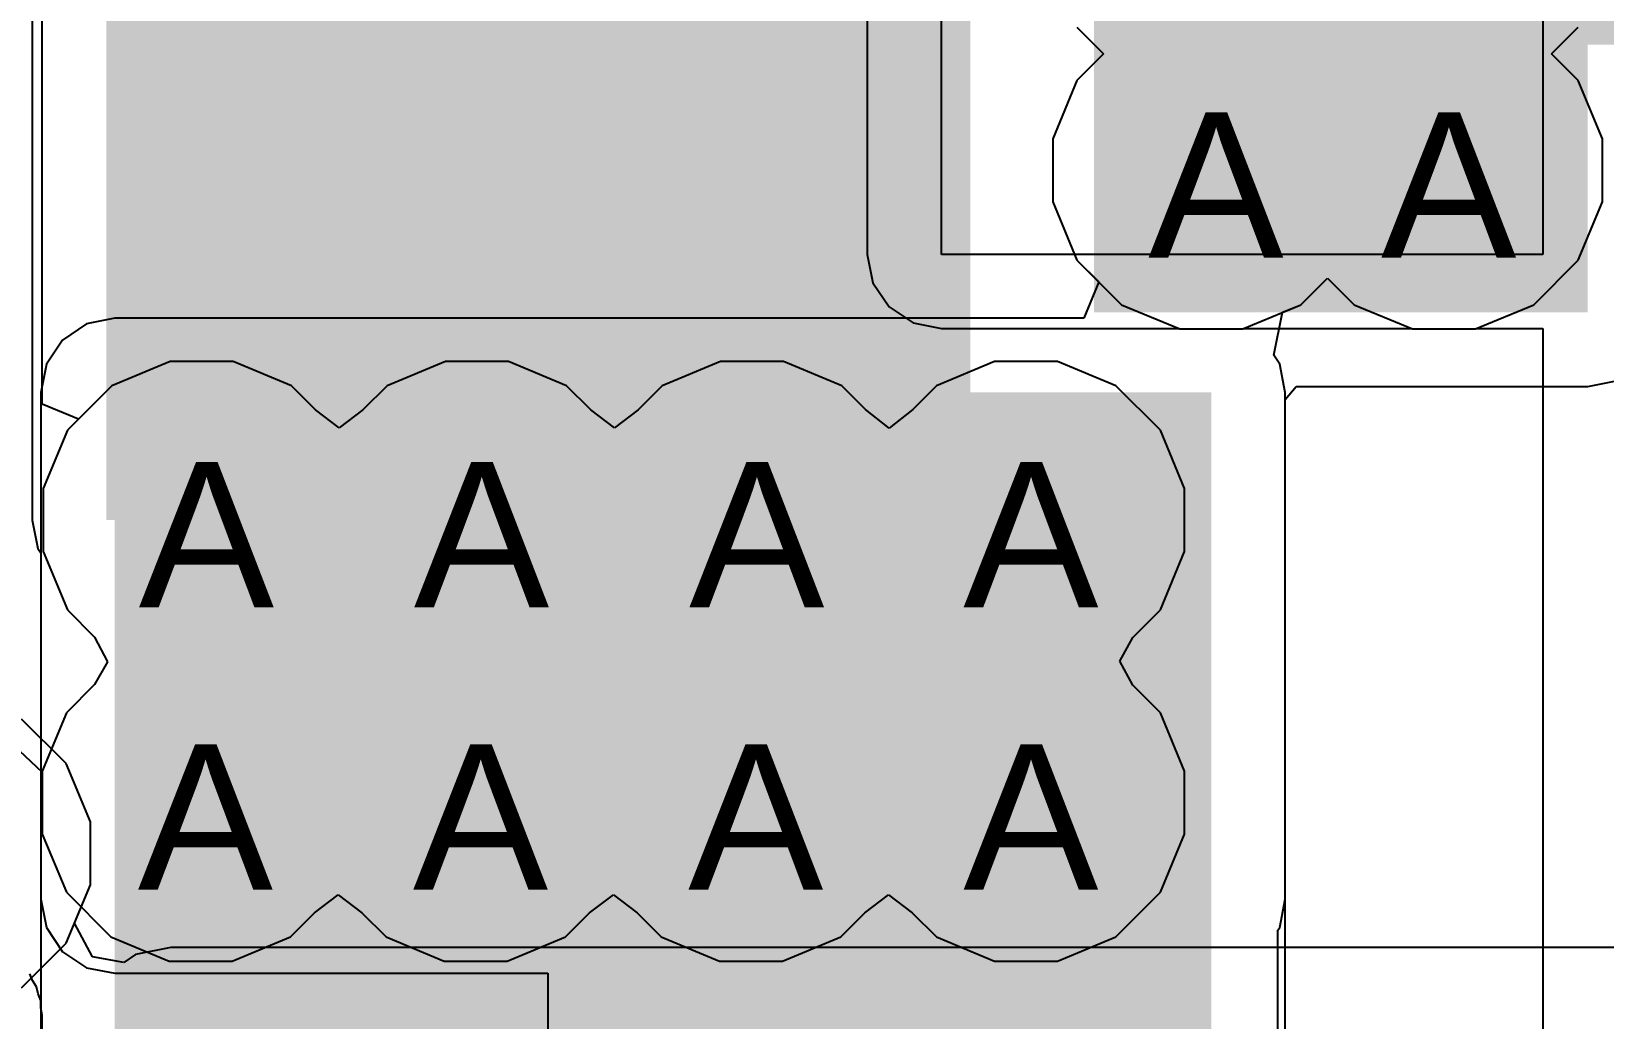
# Model space of a CAD drawing. Header units: inches. Extents: x 0 to 208, y 0 to 213.
# Drawn here: x 0.3627 to 0.5792, y 2.0638 to 2.1997 of the extents above; entities that cross this region are included whole.
import ezdxf

# ---------------------------------------------------------------- set-up
doc = ezdxf.new("R2010")
doc.units = ezdxf.units.IN
doc.header["$MEASUREMENT"] = 0
for name, color, linetype in [('Bottom Layer', 5, 'Continuous'), ('Bottom Overlay', 54, 'Continuous'), ('Bottom Paste', 16, 'Continuous'), ('Bottom Solder', 6, 'Continuous'), ('Drill Drawing', 1, 'Continuous'), ('L2_GND1', 16, 'Continuous'), ('L3_SIG1', 76, 'Continuous'), ('L4_PWR', 90, 'Continuous'), ('L5_GND2', 156, 'Continuous'), ('L6_SIG2', 130, 'Continuous'), ('L7_GND3', 216, 'Continuous'), ('Top Layer', 1, 'Continuous'), ('Via Holes', 16, 'Continuous')]:
    doc.layers.add(name, color=color, linetype=linetype)
doc.styles.add('Arial', font='', dxfattribs={"height": 0.2})
doc.styles.get('Arial').set_extended_font_data('Arial')

# ---------------------------------------------------------------- blocks, each defined once
blk = doc.blocks.new('C___0402_B_137')
at = {"layer": 'Bottom Layer'}
for points in [[(-0.0095, 0.0125), (-0.0095, -0.0125), (-0.0275, -0.0125), (-0.0275, 0.0125)], [(0.0275, 0.0125), (0.0275, -0.0125), (0.0095, -0.0125), (0.0095, 0.0125)]]:
    blk.add_hatch(color=5, dxfattribs=at).paths.add_polyline_path(points)
at = {"layer": 'Bottom Paste'}
for points in [[(-0.0095, 0.0125), (-0.0095, -0.0125), (-0.0275, -0.0125), (-0.0275, 0.0125)], [(0.0275, 0.0125), (0.0275, -0.0125), (0.0095, -0.0125), (0.0095, 0.0125)]]:
    blk.add_hatch(color=16, dxfattribs=at).paths.add_polyline_path(points)
at = {"layer": 'Bottom Solder'}
for points in [[(-0.00714, 0.01486), (-0.00714, -0.01486), (-0.02986, -0.01486), (-0.02986, 0.01486)], [(0.02986, 0.01486), (0.02986, -0.01486), (0.00714, -0.01486), (0.00714, 0.01486)]]:
    blk.add_hatch(color=6, dxfattribs=at).paths.add_polyline_path(points)
at = {"layer": 'Bottom Overlay'}
for points in [[(-0.031, 0.016, 0.005, 0.005, 0), (-0.011, 0.016, 0.005, 0.005, 0)], [(-0.031, -0.016, 0.005, 0.005, 0), (-0.031, 0.016, 0.005, 0.005, 0)], [(0.011, 0.016, 0.005, 0.005, 0), (0.031, 0.016, 0.005, 0.005, 0)], [(0.031, -0.016, 0.005, 0.005, 0), (0.031, 0.016, 0.005, 0.005, 0)], [(-0.031, -0.016, 0.005, 0.005, 0), (-0.011, -0.016, 0.005, 0.005, 0)], [(0.011, -0.016, 0.005, 0.005, 0), (0.031, -0.016, 0.005, 0.005, 0)]]:
    blk.add_lwpolyline(points, format="xyseb", dxfattribs=at)
for points in [[(-0.03225, 0.016, 0.0025, 0.0025, 1), (-0.02975, 0.016, 0.0025, 0.0025, 1)], [(-0.03225, 0.016, 0.0025, 0.0025, 1), (-0.02975, 0.016, 0.0025, 0.0025, 1)], [(-0.01225, 0.016, 0.0025, 0.0025, 1), (-0.00975, 0.016, 0.0025, 0.0025, 1)], [(0.00975, 0.016, 0.0025, 0.0025, 1), (0.01225, 0.016, 0.0025, 0.0025, 1)], [(0.02975, 0.016, 0.0025, 0.0025, 1), (0.03225, 0.016, 0.0025, 0.0025, 1)], [(0.02975, 0.016, 0.0025, 0.0025, 1), (0.03225, 0.016, 0.0025, 0.0025, 1)], [(-0.03225, -0.016, 0.0025, 0.0025, 1), (-0.02975, -0.016, 0.0025, 0.0025, 1)], [(-0.03225, -0.016, 0.0025, 0.0025, 1), (-0.02975, -0.016, 0.0025, 0.0025, 1)], [(-0.01225, -0.016, 0.0025, 0.0025, 1), (-0.00975, -0.016, 0.0025, 0.0025, 1)], [(0.00975, -0.016, 0.0025, 0.0025, 1), (0.01225, -0.016, 0.0025, 0.0025, 1)], [(0.02975, -0.016, 0.0025, 0.0025, 1), (0.03225, -0.016, 0.0025, 0.0025, 1)], [(0.02975, -0.016, 0.0025, 0.0025, 1), (0.03225, -0.016, 0.0025, 0.0025, 1)]]:
    blk.add_lwpolyline(points, format="xyseb", close=True, dxfattribs=at)

msp = doc.modelspace()

# ---------------------------------------------------------------- hatches: boundary and pattern name
at = {"layer": 'Bottom Layer'}
for points in [[(0.45139, 2.13243), (0.492, 2.13243), (0.492, 2.288), (0.45139, 2.288)], [(0.509, 2.161), (0.577, 2.161), (0.577, 2.26), (0.509, 2.26)], [(0.373, 2.13243), (0.46193, 2.13243), (0.46193, 2.25053), (0.373, 2.25053)], [(0.37419, 2.05444), (0.52516, 2.05444), (0.52516, 2.149), (0.37419, 2.149)]]:
    msp.add_hatch(color=5, dxfattribs=at).paths.add_polyline_path(points)
h = msp.add_hatch(color=5, dxfattribs=at)
edge = h.paths.add_edge_path()
edge.add_arc((0.52516, 2.18056), 0.01181, 0, 360)
h = msp.add_hatch(color=5, dxfattribs=at)
edge = h.paths.add_edge_path()
edge.add_arc((0.55721, 2.18056), 0.01181, 0, 360)
h = msp.add_hatch(color=5, dxfattribs=at)
edge = h.paths.add_edge_path()
edge.add_arc((0.38615, 2.13243), 0.01181, 0, 360)
h = msp.add_hatch(color=5, dxfattribs=at)
edge = h.paths.add_edge_path()
edge.add_arc((0.42404, 2.13243), 0.01181, 0, 360)
h = msp.add_hatch(color=5, dxfattribs=at)
edge = h.paths.add_edge_path()
edge.add_arc((0.46193, 2.13243), 0.01181, 0, 360)
h = msp.add_hatch(color=5, dxfattribs=at)
edge = h.paths.add_edge_path()
edge.add_arc((0.49967, 2.13243), 0.01181, 0, 360)
h = msp.add_hatch(color=5, dxfattribs=at)
edge = h.paths.add_edge_path()
edge.add_arc((0.38601, 2.09355), 0.01181, 0, 360)
h = msp.add_hatch(color=5, dxfattribs=at)
edge = h.paths.add_edge_path()
edge.add_arc((0.42389, 2.09355), 0.01181, 0, 360)
h = msp.add_hatch(color=5, dxfattribs=at)
edge = h.paths.add_edge_path()
edge.add_arc((0.46178, 2.09355), 0.01181, 0, 360)
h = msp.add_hatch(color=5, dxfattribs=at)
edge = h.paths.add_edge_path()
edge.add_arc((0.49967, 2.09355), 0.01181, 0, 360)
at = {"layer": 'L2_GND1'}
h = msp.add_hatch(color=16, dxfattribs=at)
edge = h.paths.add_edge_path()
edge.add_arc((0.52516, 2.18056), 0.01181, 0, 360)
h = msp.add_hatch(color=16, dxfattribs=at)
edge = h.paths.add_edge_path()
edge.add_arc((0.55721, 2.18056), 0.01181, 0, 360)
h = msp.add_hatch(color=16, dxfattribs=at)
edge = h.paths.add_edge_path()
edge.add_arc((0.38615, 2.13243), 0.01181, 0, 360)
h = msp.add_hatch(color=16, dxfattribs=at)
edge = h.paths.add_edge_path()
edge.add_arc((0.42404, 2.13243), 0.01181, 0, 360)
h = msp.add_hatch(color=16, dxfattribs=at)
edge = h.paths.add_edge_path()
edge.add_arc((0.46193, 2.13243), 0.01181, 0, 360)
h = msp.add_hatch(color=16, dxfattribs=at)
edge = h.paths.add_edge_path()
edge.add_arc((0.49967, 2.13243), 0.01181, 0, 360)
h = msp.add_hatch(color=16, dxfattribs=at)
edge = h.paths.add_edge_path()
edge.add_arc((0.38601, 2.09355), 0.01181, 0, 360)
h = msp.add_hatch(color=16, dxfattribs=at)
edge = h.paths.add_edge_path()
edge.add_arc((0.42389, 2.09355), 0.01181, 0, 360)
h = msp.add_hatch(color=16, dxfattribs=at)
edge = h.paths.add_edge_path()
edge.add_arc((0.46178, 2.09355), 0.01181, 0, 360)
h = msp.add_hatch(color=16, dxfattribs=at)
edge = h.paths.add_edge_path()
edge.add_arc((0.49967, 2.09355), 0.01181, 0, 360)
at = {"layer": 'L3_SIG1'}
h = msp.add_hatch(color=76, dxfattribs=at)
edge = h.paths.add_edge_path()
edge.add_arc((0.52516, 2.18056), 0.01181, 0, 360)
h = msp.add_hatch(color=76, dxfattribs=at)
edge = h.paths.add_edge_path()
edge.add_arc((0.55721, 2.18056), 0.01181, 0, 360)
h = msp.add_hatch(color=76, dxfattribs=at)
edge = h.paths.add_edge_path()
edge.add_arc((0.38615, 2.13243), 0.01181, 0, 360)
h = msp.add_hatch(color=76, dxfattribs=at)
edge = h.paths.add_edge_path()
edge.add_arc((0.42404, 2.13243), 0.01181, 0, 360)
h = msp.add_hatch(color=76, dxfattribs=at)
edge = h.paths.add_edge_path()
edge.add_arc((0.46193, 2.13243), 0.01181, 0, 360)
h = msp.add_hatch(color=76, dxfattribs=at)
edge = h.paths.add_edge_path()
edge.add_arc((0.49967, 2.13243), 0.01181, 0, 360)
h = msp.add_hatch(color=76, dxfattribs=at)
edge = h.paths.add_edge_path()
edge.add_arc((0.38601, 2.09355), 0.01181, 0, 360)
h = msp.add_hatch(color=76, dxfattribs=at)
edge = h.paths.add_edge_path()
edge.add_arc((0.42389, 2.09355), 0.01181, 0, 360)
h = msp.add_hatch(color=76, dxfattribs=at)
edge = h.paths.add_edge_path()
edge.add_arc((0.46178, 2.09355), 0.01181, 0, 360)
h = msp.add_hatch(color=76, dxfattribs=at)
edge = h.paths.add_edge_path()
edge.add_arc((0.49967, 2.09355), 0.01181, 0, 360)
at = {"layer": 'L4_PWR'}
h = msp.add_hatch(color=90, dxfattribs=at)
edge = h.paths.add_edge_path()
edge.add_arc((0.52516, 2.18056), 0.01181, 0, 360)
h = msp.add_hatch(color=90, dxfattribs=at)
edge = h.paths.add_edge_path()
edge.add_arc((0.55721, 2.18056), 0.01181, 0, 360)
h = msp.add_hatch(color=90, dxfattribs=at)
edge = h.paths.add_edge_path()
edge.add_arc((0.38615, 2.13243), 0.01181, 0, 360)
h = msp.add_hatch(color=90, dxfattribs=at)
edge = h.paths.add_edge_path()
edge.add_arc((0.42404, 2.13243), 0.01181, 0, 360)
h = msp.add_hatch(color=90, dxfattribs=at)
edge = h.paths.add_edge_path()
edge.add_arc((0.46193, 2.13243), 0.01181, 0, 360)
h = msp.add_hatch(color=90, dxfattribs=at)
edge = h.paths.add_edge_path()
edge.add_arc((0.49967, 2.13243), 0.01181, 0, 360)
h = msp.add_hatch(color=90, dxfattribs=at)
edge = h.paths.add_edge_path()
edge.add_arc((0.38601, 2.09355), 0.01181, 0, 360)
h = msp.add_hatch(color=90, dxfattribs=at)
edge = h.paths.add_edge_path()
edge.add_arc((0.42389, 2.09355), 0.01181, 0, 360)
h = msp.add_hatch(color=90, dxfattribs=at)
edge = h.paths.add_edge_path()
edge.add_arc((0.46178, 2.09355), 0.01181, 0, 360)
h = msp.add_hatch(color=90, dxfattribs=at)
edge = h.paths.add_edge_path()
edge.add_arc((0.49967, 2.09355), 0.01181, 0, 360)
at = {"layer": 'L5_GND2'}
h = msp.add_hatch(color=156, dxfattribs=at)
edge = h.paths.add_edge_path()
edge.add_arc((0.52516, 2.18056), 0.01181, 0, 360)
h = msp.add_hatch(color=156, dxfattribs=at)
edge = h.paths.add_edge_path()
edge.add_arc((0.55721, 2.18056), 0.01181, 0, 360)
h = msp.add_hatch(color=156, dxfattribs=at)
edge = h.paths.add_edge_path()
edge.add_arc((0.38615, 2.13243), 0.01181, 0, 360)
h = msp.add_hatch(color=156, dxfattribs=at)
edge = h.paths.add_edge_path()
edge.add_arc((0.42404, 2.13243), 0.01181, 0, 360)
h = msp.add_hatch(color=156, dxfattribs=at)
edge = h.paths.add_edge_path()
edge.add_arc((0.46193, 2.13243), 0.01181, 0, 360)
h = msp.add_hatch(color=156, dxfattribs=at)
edge = h.paths.add_edge_path()
edge.add_arc((0.49967, 2.13243), 0.01181, 0, 360)
h = msp.add_hatch(color=156, dxfattribs=at)
edge = h.paths.add_edge_path()
edge.add_arc((0.38601, 2.09355), 0.01181, 0, 360)
h = msp.add_hatch(color=156, dxfattribs=at)
edge = h.paths.add_edge_path()
edge.add_arc((0.42389, 2.09355), 0.01181, 0, 360)
h = msp.add_hatch(color=156, dxfattribs=at)
edge = h.paths.add_edge_path()
edge.add_arc((0.46178, 2.09355), 0.01181, 0, 360)
h = msp.add_hatch(color=156, dxfattribs=at)
edge = h.paths.add_edge_path()
edge.add_arc((0.49967, 2.09355), 0.01181, 0, 360)
at = {"layer": 'L6_SIG2'}
h = msp.add_hatch(color=130, dxfattribs=at)
edge = h.paths.add_edge_path()
edge.add_arc((0.52516, 2.18056), 0.01181, 0, 360)
h = msp.add_hatch(color=130, dxfattribs=at)
edge = h.paths.add_edge_path()
edge.add_arc((0.55721, 2.18056), 0.01181, 0, 360)
h = msp.add_hatch(color=130, dxfattribs=at)
edge = h.paths.add_edge_path()
edge.add_arc((0.38615, 2.13243), 0.01181, 0, 360)
h = msp.add_hatch(color=130, dxfattribs=at)
edge = h.paths.add_edge_path()
edge.add_arc((0.42404, 2.13243), 0.01181, 0, 360)
h = msp.add_hatch(color=130, dxfattribs=at)
edge = h.paths.add_edge_path()
edge.add_arc((0.46193, 2.13243), 0.01181, 0, 360)
h = msp.add_hatch(color=130, dxfattribs=at)
edge = h.paths.add_edge_path()
edge.add_arc((0.49967, 2.13243), 0.01181, 0, 360)
h = msp.add_hatch(color=130, dxfattribs=at)
edge = h.paths.add_edge_path()
edge.add_arc((0.38601, 2.09355), 0.01181, 0, 360)
h = msp.add_hatch(color=130, dxfattribs=at)
edge = h.paths.add_edge_path()
edge.add_arc((0.42389, 2.09355), 0.01181, 0, 360)
h = msp.add_hatch(color=130, dxfattribs=at)
edge = h.paths.add_edge_path()
edge.add_arc((0.46178, 2.09355), 0.01181, 0, 360)
h = msp.add_hatch(color=130, dxfattribs=at)
edge = h.paths.add_edge_path()
edge.add_arc((0.49967, 2.09355), 0.01181, 0, 360)
at = {"layer": 'L7_GND3'}
h = msp.add_hatch(color=216, dxfattribs=at)
edge = h.paths.add_edge_path()
edge.add_arc((0.52516, 2.18056), 0.01181, 0, 360)
h = msp.add_hatch(color=216, dxfattribs=at)
edge = h.paths.add_edge_path()
edge.add_arc((0.55721, 2.18056), 0.01181, 0, 360)
h = msp.add_hatch(color=216, dxfattribs=at)
edge = h.paths.add_edge_path()
edge.add_arc((0.38615, 2.13243), 0.01181, 0, 360)
h = msp.add_hatch(color=216, dxfattribs=at)
edge = h.paths.add_edge_path()
edge.add_arc((0.42404, 2.13243), 0.01181, 0, 360)
h = msp.add_hatch(color=216, dxfattribs=at)
edge = h.paths.add_edge_path()
edge.add_arc((0.46193, 2.13243), 0.01181, 0, 360)
h = msp.add_hatch(color=216, dxfattribs=at)
edge = h.paths.add_edge_path()
edge.add_arc((0.49967, 2.13243), 0.01181, 0, 360)
h = msp.add_hatch(color=216, dxfattribs=at)
edge = h.paths.add_edge_path()
edge.add_arc((0.38601, 2.09355), 0.01181, 0, 360)
h = msp.add_hatch(color=216, dxfattribs=at)
edge = h.paths.add_edge_path()
edge.add_arc((0.42389, 2.09355), 0.01181, 0, 360)
h = msp.add_hatch(color=216, dxfattribs=at)
edge = h.paths.add_edge_path()
edge.add_arc((0.46178, 2.09355), 0.01181, 0, 360)
h = msp.add_hatch(color=216, dxfattribs=at)
edge = h.paths.add_edge_path()
edge.add_arc((0.49967, 2.09355), 0.01181, 0, 360)
at = {"layer": 'Top Layer'}
h = msp.add_hatch(color=1, dxfattribs=at)
edge = h.paths.add_edge_path()
edge.add_arc((0.52516, 2.18056), 0.01181, 0, 360)
h = msp.add_hatch(color=1, dxfattribs=at)
edge = h.paths.add_edge_path()
edge.add_arc((0.55721, 2.18056), 0.01181, 0, 360)
for points in [[(0.37419, 2.08024), (0.52516, 2.08024), (0.52516, 2.15), (0.37419, 2.15)], [(0.444, 1.83788), (0.52416, 1.83788), (0.52416, 2.15), (0.444, 2.15)]]:
    msp.add_hatch(color=1, dxfattribs=at).paths.add_polyline_path(points)
h = msp.add_hatch(color=1, dxfattribs=at)
edge = h.paths.add_edge_path()
edge.add_arc((0.38615, 2.13243), 0.01181, 0, 360)
h = msp.add_hatch(color=1, dxfattribs=at)
edge = h.paths.add_edge_path()
edge.add_arc((0.42404, 2.13243), 0.01181, 0, 360)
h = msp.add_hatch(color=1, dxfattribs=at)
edge = h.paths.add_edge_path()
edge.add_arc((0.46193, 2.13243), 0.01181, 0, 360)
h = msp.add_hatch(color=1, dxfattribs=at)
edge = h.paths.add_edge_path()
edge.add_arc((0.49967, 2.13243), 0.01181, 0, 360)
h = msp.add_hatch(color=1, dxfattribs=at)
edge = h.paths.add_edge_path()
edge.add_arc((0.38601, 2.09355), 0.01181, 0, 360)
h = msp.add_hatch(color=1, dxfattribs=at)
edge = h.paths.add_edge_path()
edge.add_arc((0.42389, 2.09355), 0.01181, 0, 360)
h = msp.add_hatch(color=1, dxfattribs=at)
edge = h.paths.add_edge_path()
edge.add_arc((0.46178, 2.09355), 0.01181, 0, 360)
h = msp.add_hatch(color=1, dxfattribs=at)
edge = h.paths.add_edge_path()
edge.add_arc((0.49967, 2.09355), 0.01181, 0, 360)
at = {"layer": 'Via Holes'}
h = msp.add_hatch(color=7, dxfattribs=at)
edge = h.paths.add_edge_path()
edge.add_arc((0.52516, 2.18056), 0.00591, 0, 360)
h = msp.add_hatch(color=7, dxfattribs=at)
edge = h.paths.add_edge_path()
edge.add_arc((0.55721, 2.18056), 0.00591, 0, 360)
h = msp.add_hatch(color=7, dxfattribs=at)
edge = h.paths.add_edge_path()
edge.add_arc((0.38615, 2.13243), 0.00591, 0, 360)
h = msp.add_hatch(color=7, dxfattribs=at)
edge = h.paths.add_edge_path()
edge.add_arc((0.42404, 2.13243), 0.00591, 0, 360)
h = msp.add_hatch(color=7, dxfattribs=at)
edge = h.paths.add_edge_path()
edge.add_arc((0.46193, 2.13243), 0.00591, 0, 360)
h = msp.add_hatch(color=7, dxfattribs=at)
edge = h.paths.add_edge_path()
edge.add_arc((0.49967, 2.13243), 0.00591, 0, 360)
h = msp.add_hatch(color=7, dxfattribs=at)
edge = h.paths.add_edge_path()
edge.add_arc((0.38601, 2.09355), 0.00591, 0, 360)
h = msp.add_hatch(color=7, dxfattribs=at)
edge = h.paths.add_edge_path()
edge.add_arc((0.42389, 2.09355), 0.00591, 0, 360)
h = msp.add_hatch(color=7, dxfattribs=at)
edge = h.paths.add_edge_path()
edge.add_arc((0.46178, 2.09355), 0.00591, 0, 360)
h = msp.add_hatch(color=7, dxfattribs=at)
edge = h.paths.add_edge_path()
edge.add_arc((0.49967, 2.09355), 0.00591, 0, 360)

# ---------------------------------------------------------------- linework, layer by layer
at = {"layer": 'Bottom Layer'}
for p, q in [((0.3628, 2.25053), (0.3628, 2.13243)), ((0.53535, 2.149), (0.53683, 2.1508)), ((0.53683, 2.1508), (0.577, 2.1508)), ((0.577, 2.1508), (0.5809, 2.15158)), ((0.53535, 2.05444), (0.53535, 2.149)), ((0.3628, 2.13243), (0.36358, 2.12852)), ((0.36358, 2.12852), (0.364, 2.1279)), ((0.364, 2.1279), (0.364, 2.06194))]:
    msp.add_line(p, q, dxfattribs=at)
msp.add_lwpolyline([(0.53894, 2.22287, 0.05, 0.05, 0), (5.03359, 2.22287, 0.05, 0.05, 0)], format="xyseb", dxfattribs=at)
msp.add_lwpolyline([(0.52644, 2.22287, 0.025, 0.025, 1), (0.55144, 2.22287, 0.025, 0.025, 1)], format="xyseb", close=True, dxfattribs=at)
at = {"layer": 'L2_GND1'}
for p, q in [((0.3642, 2.14839), (0.3642, 2.35736)), ((0.50667, 2.20025), (0.51034, 2.19658)), ((0.57203, 2.19658), (0.5757, 2.20025)), ((0.51034, 2.19658), (0.50667, 2.19291)), ((0.5757, 2.19291), (0.57203, 2.19658)), ((0.50667, 2.19291), (0.50334, 2.1849)), ((0.57902, 2.1849), (0.5757, 2.19291)), ((0.50334, 2.1849), (0.50334, 2.17622)), ((0.57902, 2.17622), (0.57902, 2.1849)), ((0.50334, 2.17622), (0.50667, 2.1682)), ((0.5757, 2.1682), (0.57902, 2.17622)), ((0.50667, 2.1682), (0.5128, 2.16207)), ((0.56956, 2.16207), (0.5757, 2.1682)), ((0.53751, 2.16207), (0.54118, 2.16574)), ((0.54118, 2.16574), (0.54485, 2.16207)), ((0.5128, 2.16207), (0.52082, 2.15875)), ((0.52949, 2.15875), (0.53751, 2.16207)), ((0.54485, 2.16207), (0.55287, 2.15875)), ((0.56155, 2.15875), (0.56956, 2.16207)), ((0.52082, 2.15875), (0.52949, 2.15875)), ((0.55287, 2.15875), (0.56155, 2.15875)), ((0.38181, 2.15424), (0.37379, 2.15092)), ((0.39049, 2.15424), (0.38181, 2.15424)), ((0.3985, 2.15092), (0.39049, 2.15424)), ((0.4197, 2.15424), (0.41168, 2.15092)), ((0.42838, 2.15424), (0.4197, 2.15424)), ((0.43639, 2.15092), (0.42838, 2.15424)), ((0.45759, 2.15424), (0.44957, 2.15092)), ((0.46627, 2.15424), (0.45759, 2.15424)), ((0.47428, 2.15092), (0.46627, 2.15424)), ((0.49533, 2.15424), (0.48732, 2.15092)), ((0.50401, 2.15424), (0.49533, 2.15424)), ((0.51203, 2.15092), (0.50401, 2.15424)), ((0.37379, 2.15092), (0.3692, 2.14632)), ((0.40183, 2.14759), (0.3985, 2.15092)), ((0.41168, 2.15092), (0.40836, 2.14759)), ((0.43972, 2.14759), (0.43639, 2.15092)), ((0.44957, 2.15092), (0.44625, 2.14759)), ((0.47753, 2.14766), (0.47428, 2.15092)), ((0.48732, 2.15092), (0.48407, 2.14766)), ((0.51816, 2.14478), (0.51203, 2.15092)), ((0.3692, 2.14632), (0.3642, 2.14839)), ((0.40509, 2.14512), (0.40183, 2.14759)), ((0.40836, 2.14759), (0.40509, 2.14512)), ((0.44298, 2.14512), (0.43972, 2.14759)), ((0.44625, 2.14759), (0.44298, 2.14512)), ((0.4808, 2.14508), (0.47753, 2.14766)), ((0.48407, 2.14766), (0.4808, 2.14508)), ((0.52148, 2.13676), (0.51816, 2.14478)), ((0.52148, 2.12809), (0.52148, 2.13676)), ((0.51816, 2.12007), (0.52148, 2.12809)), ((0.51435, 2.11625), (0.51816, 2.12007)), ((0.51255, 2.11299), (0.51435, 2.11625)), ((0.51435, 2.10972), (0.51255, 2.11299)), ((0.51816, 2.10591), (0.51435, 2.10972)), ((0.52148, 2.09789), (0.51816, 2.10591)), ((0.36102, 2.10071), (0.36419, 2.09774)), ((0.36419, 2.09774), (0.36419, 2.08921)), ((0.52148, 2.08921), (0.52148, 2.09789)), ((0.36419, 2.08921), (0.36752, 2.0812)), ((0.51816, 2.0812), (0.52148, 2.08921)), ((0.36752, 2.0812), (0.37365, 2.07506)), ((0.40168, 2.07838), (0.40495, 2.08085)), ((0.40495, 2.08085), (0.40822, 2.07838)), ((0.43957, 2.07838), (0.44284, 2.08085)), ((0.44284, 2.08085), (0.44611, 2.07838)), ((0.47746, 2.07838), (0.48073, 2.08085)), ((0.48073, 2.08085), (0.48399, 2.07838)), ((0.51203, 2.07506), (0.51816, 2.0812)), ((0.39836, 2.07506), (0.40168, 2.07838)), ((0.40822, 2.07838), (0.41154, 2.07506)), ((0.43625, 2.07506), (0.43957, 2.07838)), ((0.44611, 2.07838), (0.44943, 2.07506)), ((0.47414, 2.07506), (0.47746, 2.07838)), ((0.48399, 2.07838), (0.48732, 2.07506)), ((0.37365, 2.07506), (0.38167, 2.07174)), ((0.39034, 2.07174), (0.39836, 2.07506)), ((0.41154, 2.07506), (0.41956, 2.07174)), ((0.42823, 2.07174), (0.43625, 2.07506)), ((0.44943, 2.07506), (0.45745, 2.07174)), ((0.46612, 2.07174), (0.47414, 2.07506)), ((0.48732, 2.07506), (0.49533, 2.07174)), ((0.50401, 2.07174), (0.51203, 2.07506)), ((0.38167, 2.07174), (0.39034, 2.07174)), ((0.41956, 2.07174), (0.42823, 2.07174)), ((0.45745, 2.07174), (0.46612, 2.07174)), ((0.49533, 2.07174), (0.50401, 2.07174)), ((0.36286, 2.06904), (0.36248, 2.06997)), ((0.36342, 2.0682), (0.36286, 2.06904)), ((0.36362, 2.06722), (0.36342, 2.0682)), ((0.364, 2.06629), (0.36362, 2.06722)), ((0.364, 2.06529), (0.364, 2.06629)), ((0.3642, 2.0643), (0.364, 2.06529)), ((0.3642, 2.03535), (0.3642, 2.0643))]:
    msp.add_line(p, q, dxfattribs=at)
at = {"layer": 'L3_SIG1'}
for p, q in [((0.50667, 2.20025), (0.51034, 2.19658)), ((0.57203, 2.19658), (0.5757, 2.20025)), ((0.51034, 2.19658), (0.50667, 2.19291)), ((0.5757, 2.19291), (0.57203, 2.19658)), ((0.50667, 2.19291), (0.50334, 2.1849)), ((0.57902, 2.1849), (0.5757, 2.19291)), ((0.50334, 2.1849), (0.50334, 2.17622)), ((0.57902, 2.17622), (0.57902, 2.1849)), ((0.50334, 2.17622), (0.50667, 2.1682)), ((0.5757, 2.1682), (0.57902, 2.17622)), ((0.50667, 2.1682), (0.5128, 2.16207)), ((0.56956, 2.16207), (0.5757, 2.1682)), ((0.53751, 2.16207), (0.54118, 2.16574)), ((0.54118, 2.16574), (0.54485, 2.16207)), ((0.5128, 2.16207), (0.52082, 2.15875)), ((0.52949, 2.15875), (0.53751, 2.16207)), ((0.54485, 2.16207), (0.55287, 2.15875)), ((0.56155, 2.15875), (0.56956, 2.16207)), ((0.52082, 2.15875), (0.52949, 2.15875)), ((0.55287, 2.15875), (0.56155, 2.15875)), ((0.3675, 2.09891), (0.36136, 2.10504)), ((0.37082, 2.09089), (0.3675, 2.09891)), ((0.37082, 2.08221), (0.37082, 2.09089)), ((0.36863, 2.07694), (0.37082, 2.08221)), ((0.37111, 2.07233), (0.36863, 2.07694)), ((0.37542, 2.07156), (0.37111, 2.07233)), ((0.37702, 2.07263), (0.37542, 2.07156)), ((0.38189, 2.0736), (0.37702, 2.07263)), ((0.799, 2.0736), (0.38189, 2.0736)), ((0.38189, 2.0736), (0.38189, 2.0736))]:
    msp.add_line(p, q, dxfattribs=at)
at = {"layer": 'L4_PWR'}
for p, q in [((0.5708, 2.38064), (0.5708, 2.169)), ((0.4778, 2.26203), (0.4778, 2.169)), ((0.488, 2.169), (0.488, 2.26203)), ((0.4778, 2.169), (0.47858, 2.1651)), ((0.5708, 2.169), (0.488, 2.169)), ((0.47858, 2.1651), (0.48079, 2.16179)), ((0.48079, 2.16179), (0.4841, 2.15958)), ((0.4841, 2.15958), (0.488, 2.1588)), ((0.488, 2.1588), (0.52068, 2.1588)), ((0.52068, 2.1588), (0.52082, 2.15875)), ((0.52082, 2.15875), (0.52949, 2.15875)), ((0.52949, 2.15875), (0.52963, 2.1588)), ((0.52963, 2.1588), (0.55273, 2.1588)), ((0.55273, 2.1588), (0.55287, 2.15875)), ((0.55287, 2.15875), (0.56155, 2.15875)), ((0.56155, 2.15875), (0.56168, 2.1588)), ((0.56168, 2.1588), (0.5708, 2.1588)), ((0.5708, 2.1588), (0.5708, 2.1538)), ((0.5708, 2.1538), (0.5708, 2.04212)), ((0.3675, 2.09891), (0.36136, 2.10504)), ((0.37082, 2.09089), (0.3675, 2.09891)), ((0.37082, 2.08221), (0.37082, 2.09089)), ((0.3675, 2.0742), (0.37082, 2.08221)), ((0.36136, 2.06806), (0.3675, 2.0742))]:
    msp.add_line(p, q, dxfattribs=at)
at = {"layer": 'L5_GND2'}
for p, q in [((0.50667, 2.20025), (0.51034, 2.19658)), ((0.57203, 2.19658), (0.5757, 2.20025)), ((0.51034, 2.19658), (0.50667, 2.19291)), ((0.5757, 2.19291), (0.57203, 2.19658)), ((0.50667, 2.19291), (0.50334, 2.1849)), ((0.57902, 2.1849), (0.5757, 2.19291)), ((0.50334, 2.1849), (0.50334, 2.17622)), ((0.57902, 2.17622), (0.57902, 2.1849)), ((0.50334, 2.17622), (0.50667, 2.1682)), ((0.5757, 2.1682), (0.57902, 2.17622)), ((0.50667, 2.1682), (0.5128, 2.16207)), ((0.56956, 2.16207), (0.5757, 2.1682)), ((0.53751, 2.16207), (0.54118, 2.16574)), ((0.54118, 2.16574), (0.54485, 2.16207)), ((0.5128, 2.16207), (0.52082, 2.15875)), ((0.52949, 2.15875), (0.53751, 2.16207)), ((0.54485, 2.16207), (0.55287, 2.15875)), ((0.56155, 2.15875), (0.56956, 2.16207)), ((0.52082, 2.15875), (0.52949, 2.15875)), ((0.55287, 2.15875), (0.56155, 2.15875)), ((0.38181, 2.15424), (0.37379, 2.15092)), ((0.39049, 2.15424), (0.38181, 2.15424)), ((0.3985, 2.15092), (0.39049, 2.15424)), ((0.4197, 2.15424), (0.41168, 2.15092)), ((0.42838, 2.15424), (0.4197, 2.15424)), ((0.43639, 2.15092), (0.42838, 2.15424)), ((0.45759, 2.15424), (0.44957, 2.15092)), ((0.46627, 2.15424), (0.45759, 2.15424)), ((0.47428, 2.15092), (0.46627, 2.15424)), ((0.49533, 2.15424), (0.48732, 2.15092)), ((0.50401, 2.15424), (0.49533, 2.15424)), ((0.51203, 2.15092), (0.50401, 2.15424)), ((0.37379, 2.15092), (0.36766, 2.14478)), ((0.40183, 2.14759), (0.3985, 2.15092)), ((0.41168, 2.15092), (0.40836, 2.14759)), ((0.43972, 2.14759), (0.43639, 2.15092)), ((0.44957, 2.15092), (0.44625, 2.14759)), ((0.47753, 2.14766), (0.47428, 2.15092)), ((0.48732, 2.15092), (0.48407, 2.14766)), ((0.51816, 2.14478), (0.51203, 2.15092)), ((0.40509, 2.14512), (0.40183, 2.14759)), ((0.40836, 2.14759), (0.40509, 2.14512)), ((0.44298, 2.14512), (0.43972, 2.14759)), ((0.44625, 2.14759), (0.44298, 2.14512)), ((0.4808, 2.14508), (0.47753, 2.14766)), ((0.48407, 2.14766), (0.4808, 2.14508)), ((0.36766, 2.14478), (0.36434, 2.13676)), ((0.52148, 2.13676), (0.51816, 2.14478)), ((0.36434, 2.13676), (0.36434, 2.12809)), ((0.52148, 2.12809), (0.52148, 2.13676)), ((0.36434, 2.12809), (0.36766, 2.12007)), ((0.51816, 2.12007), (0.52148, 2.12809)), ((0.36766, 2.12007), (0.3714, 2.11633)), ((0.51435, 2.11625), (0.51816, 2.12007)), ((0.3714, 2.11633), (0.3732, 2.1129)), ((0.51255, 2.11299), (0.51435, 2.11625)), ((0.3732, 2.1129), (0.3714, 2.10979)), ((0.51435, 2.10972), (0.51255, 2.11299)), ((0.3714, 2.10979), (0.36752, 2.10591)), ((0.51816, 2.10591), (0.51435, 2.10972)), ((0.36752, 2.10591), (0.36419, 2.09789)), ((0.52148, 2.09789), (0.51816, 2.10591)), ((0.36419, 2.09789), (0.36419, 2.08921)), ((0.52148, 2.08921), (0.52148, 2.09789)), ((0.36419, 2.08921), (0.36752, 2.0812)), ((0.51816, 2.0812), (0.52148, 2.08921)), ((0.36752, 2.0812), (0.37365, 2.07506)), ((0.40168, 2.07838), (0.40495, 2.08085)), ((0.40495, 2.08085), (0.40822, 2.07838)), ((0.43957, 2.07838), (0.44284, 2.08085)), ((0.44284, 2.08085), (0.44611, 2.07838)), ((0.47746, 2.07838), (0.48073, 2.08085)), ((0.48073, 2.08085), (0.48399, 2.07838)), ((0.51203, 2.07506), (0.51816, 2.0812)), ((0.39836, 2.07506), (0.40168, 2.07838)), ((0.40822, 2.07838), (0.41154, 2.07506)), ((0.43625, 2.07506), (0.43957, 2.07838)), ((0.44611, 2.07838), (0.44943, 2.07506)), ((0.47414, 2.07506), (0.47746, 2.07838)), ((0.48399, 2.07838), (0.48732, 2.07506)), ((0.37365, 2.07506), (0.38167, 2.07174)), ((0.39034, 2.07174), (0.39836, 2.07506)), ((0.41154, 2.07506), (0.41956, 2.07174)), ((0.42823, 2.07174), (0.43625, 2.07506)), ((0.44943, 2.07506), (0.45745, 2.07174)), ((0.46612, 2.07174), (0.47414, 2.07506)), ((0.48732, 2.07506), (0.49533, 2.07174)), ((0.50401, 2.07174), (0.51203, 2.07506)), ((0.38167, 2.07174), (0.39034, 2.07174)), ((0.41956, 2.07174), (0.42823, 2.07174)), ((0.45745, 2.07174), (0.46612, 2.07174)), ((0.49533, 2.07174), (0.50401, 2.07174))]:
    msp.add_line(p, q, dxfattribs=at)
at = {"layer": 'L6_SIG2'}
for p, q in [((0.50667, 2.20025), (0.51034, 2.19658)), ((0.57203, 2.19658), (0.5757, 2.20025)), ((0.51034, 2.19658), (0.50667, 2.19291)), ((0.5757, 2.19291), (0.57203, 2.19658)), ((0.50667, 2.19291), (0.50334, 2.1849)), ((0.57902, 2.1849), (0.5757, 2.19291)), ((0.50334, 2.1849), (0.50334, 2.17622)), ((0.57902, 2.17622), (0.57902, 2.1849)), ((0.50334, 2.17622), (0.50667, 2.1682)), ((0.5757, 2.1682), (0.57902, 2.17622)), ((0.50667, 2.1682), (0.5128, 2.16207)), ((0.56956, 2.16207), (0.5757, 2.1682)), ((0.53751, 2.16207), (0.54118, 2.16574)), ((0.54118, 2.16574), (0.54485, 2.16207)), ((0.5128, 2.16207), (0.52082, 2.15875)), ((0.52949, 2.15875), (0.53751, 2.16207)), ((0.54485, 2.16207), (0.55287, 2.15875)), ((0.56155, 2.15875), (0.56956, 2.16207)), ((0.52082, 2.15875), (0.52949, 2.15875)), ((0.55287, 2.15875), (0.56155, 2.15875)), ((0.38181, 2.15424), (0.37379, 2.15092)), ((0.39049, 2.15424), (0.38181, 2.15424)), ((0.3985, 2.15092), (0.39049, 2.15424)), ((0.4197, 2.15424), (0.41168, 2.15092)), ((0.42838, 2.15424), (0.4197, 2.15424)), ((0.43639, 2.15092), (0.42838, 2.15424)), ((0.45759, 2.15424), (0.44957, 2.15092)), ((0.46627, 2.15424), (0.45759, 2.15424)), ((0.47428, 2.15092), (0.46627, 2.15424)), ((0.49533, 2.15424), (0.48732, 2.15092)), ((0.50401, 2.15424), (0.49533, 2.15424)), ((0.51203, 2.15092), (0.50401, 2.15424)), ((0.37379, 2.15092), (0.36766, 2.14478)), ((0.40183, 2.14759), (0.3985, 2.15092)), ((0.41168, 2.15092), (0.40836, 2.14759)), ((0.43972, 2.14759), (0.43639, 2.15092)), ((0.44957, 2.15092), (0.44625, 2.14759)), ((0.47753, 2.14766), (0.47428, 2.15092)), ((0.48732, 2.15092), (0.48407, 2.14766)), ((0.51816, 2.14478), (0.51203, 2.15092)), ((0.40509, 2.14512), (0.40183, 2.14759)), ((0.40836, 2.14759), (0.40509, 2.14512)), ((0.44298, 2.14512), (0.43972, 2.14759)), ((0.44625, 2.14759), (0.44298, 2.14512)), ((0.4808, 2.14508), (0.47753, 2.14766)), ((0.48407, 2.14766), (0.4808, 2.14508)), ((0.36766, 2.14478), (0.36434, 2.13676)), ((0.52148, 2.13676), (0.51816, 2.14478)), ((0.36434, 2.13676), (0.36434, 2.12809)), ((0.52148, 2.12809), (0.52148, 2.13676)), ((0.36434, 2.12809), (0.36766, 2.12007)), ((0.51816, 2.12007), (0.52148, 2.12809)), ((0.36766, 2.12007), (0.3714, 2.11633)), ((0.51435, 2.11625), (0.51816, 2.12007)), ((0.3714, 2.11633), (0.3732, 2.1129)), ((0.51255, 2.11299), (0.51435, 2.11625)), ((0.3732, 2.1129), (0.3714, 2.10979)), ((0.51435, 2.10972), (0.51255, 2.11299)), ((0.3714, 2.10979), (0.36752, 2.10591)), ((0.51816, 2.10591), (0.51435, 2.10972)), ((0.36752, 2.10591), (0.36419, 2.09789)), ((0.52148, 2.09789), (0.51816, 2.10591)), ((0.36419, 2.09789), (0.36419, 2.08921)), ((0.52148, 2.08921), (0.52148, 2.09789)), ((0.36419, 2.08921), (0.36752, 2.0812)), ((0.51816, 2.0812), (0.52148, 2.08921)), ((0.36752, 2.0812), (0.37365, 2.07506)), ((0.40168, 2.07838), (0.40495, 2.08085)), ((0.40495, 2.08085), (0.40822, 2.07838)), ((0.43957, 2.07838), (0.44284, 2.08085)), ((0.44284, 2.08085), (0.44611, 2.07838)), ((0.47746, 2.07838), (0.48073, 2.08085)), ((0.48073, 2.08085), (0.48399, 2.07838)), ((0.51203, 2.07506), (0.51816, 2.0812)), ((0.39836, 2.07506), (0.40168, 2.07838)), ((0.40822, 2.07838), (0.41154, 2.07506)), ((0.43625, 2.07506), (0.43957, 2.07838)), ((0.44611, 2.07838), (0.44943, 2.07506)), ((0.47414, 2.07506), (0.47746, 2.07838)), ((0.48399, 2.07838), (0.48732, 2.07506)), ((0.37365, 2.07506), (0.38167, 2.07174)), ((0.39034, 2.07174), (0.39836, 2.07506)), ((0.41154, 2.07506), (0.41956, 2.07174)), ((0.42823, 2.07174), (0.43625, 2.07506)), ((0.44943, 2.07506), (0.45745, 2.07174)), ((0.46612, 2.07174), (0.47414, 2.07506)), ((0.48732, 2.07506), (0.49533, 2.07174)), ((0.50401, 2.07174), (0.51203, 2.07506)), ((0.38167, 2.07174), (0.39034, 2.07174)), ((0.41956, 2.07174), (0.42823, 2.07174)), ((0.45745, 2.07174), (0.46612, 2.07174)), ((0.49533, 2.07174), (0.50401, 2.07174))]:
    msp.add_line(p, q, dxfattribs=at)
at = {"layer": 'L7_GND3'}
for p, q in [((0.50667, 2.20025), (0.51034, 2.19658)), ((0.57203, 2.19658), (0.5757, 2.20025)), ((0.51034, 2.19658), (0.50667, 2.19291)), ((0.5757, 2.19291), (0.57203, 2.19658)), ((0.50667, 2.19291), (0.50334, 2.1849)), ((0.57902, 2.1849), (0.5757, 2.19291)), ((0.50334, 2.1849), (0.50334, 2.17622)), ((0.57902, 2.17622), (0.57902, 2.1849)), ((0.50334, 2.17622), (0.50667, 2.1682)), ((0.5757, 2.1682), (0.57902, 2.17622)), ((0.50667, 2.1682), (0.5128, 2.16207)), ((0.56956, 2.16207), (0.5757, 2.1682)), ((0.53751, 2.16207), (0.54118, 2.16574)), ((0.54118, 2.16574), (0.54485, 2.16207)), ((0.5128, 2.16207), (0.52082, 2.15875)), ((0.52949, 2.15875), (0.53751, 2.16207)), ((0.54485, 2.16207), (0.55287, 2.15875)), ((0.56155, 2.15875), (0.56956, 2.16207)), ((0.52082, 2.15875), (0.52949, 2.15875)), ((0.55287, 2.15875), (0.56155, 2.15875)), ((0.38181, 2.15424), (0.37379, 2.15092)), ((0.39049, 2.15424), (0.38181, 2.15424)), ((0.3985, 2.15092), (0.39049, 2.15424)), ((0.4197, 2.15424), (0.41168, 2.15092)), ((0.42838, 2.15424), (0.4197, 2.15424)), ((0.43639, 2.15092), (0.42838, 2.15424)), ((0.45759, 2.15424), (0.44957, 2.15092)), ((0.46627, 2.15424), (0.45759, 2.15424)), ((0.47428, 2.15092), (0.46627, 2.15424)), ((0.49533, 2.15424), (0.48732, 2.15092)), ((0.50401, 2.15424), (0.49533, 2.15424)), ((0.51203, 2.15092), (0.50401, 2.15424)), ((0.37379, 2.15092), (0.36766, 2.14478)), ((0.40183, 2.14759), (0.3985, 2.15092)), ((0.41168, 2.15092), (0.40836, 2.14759)), ((0.43972, 2.14759), (0.43639, 2.15092)), ((0.44957, 2.15092), (0.44625, 2.14759)), ((0.47753, 2.14766), (0.47428, 2.15092)), ((0.48732, 2.15092), (0.48407, 2.14766)), ((0.51816, 2.14478), (0.51203, 2.15092)), ((0.40509, 2.14512), (0.40183, 2.14759)), ((0.40836, 2.14759), (0.40509, 2.14512)), ((0.44298, 2.14512), (0.43972, 2.14759)), ((0.44625, 2.14759), (0.44298, 2.14512)), ((0.4808, 2.14508), (0.47753, 2.14766)), ((0.48407, 2.14766), (0.4808, 2.14508)), ((0.36766, 2.14478), (0.36434, 2.13676)), ((0.52148, 2.13676), (0.51816, 2.14478)), ((0.36434, 2.13676), (0.36434, 2.12809)), ((0.52148, 2.12809), (0.52148, 2.13676)), ((0.36434, 2.12809), (0.36766, 2.12007)), ((0.51816, 2.12007), (0.52148, 2.12809)), ((0.36766, 2.12007), (0.3714, 2.11633)), ((0.51435, 2.11625), (0.51816, 2.12007)), ((0.3714, 2.11633), (0.3732, 2.1129)), ((0.51255, 2.11299), (0.51435, 2.11625)), ((0.3732, 2.1129), (0.3714, 2.10979)), ((0.51435, 2.10972), (0.51255, 2.11299)), ((0.3714, 2.10979), (0.36752, 2.10591)), ((0.51816, 2.10591), (0.51435, 2.10972)), ((0.36752, 2.10591), (0.36419, 2.09789)), ((0.52148, 2.09789), (0.51816, 2.10591)), ((0.36419, 2.09789), (0.36419, 2.08921)), ((0.52148, 2.08921), (0.52148, 2.09789)), ((0.36419, 2.08921), (0.36752, 2.0812)), ((0.51816, 2.0812), (0.52148, 2.08921)), ((0.36752, 2.0812), (0.37365, 2.07506)), ((0.40168, 2.07838), (0.40495, 2.08085)), ((0.40495, 2.08085), (0.40822, 2.07838)), ((0.43957, 2.07838), (0.44284, 2.08085)), ((0.44284, 2.08085), (0.44611, 2.07838)), ((0.47746, 2.07838), (0.48073, 2.08085)), ((0.48073, 2.08085), (0.48399, 2.07838)), ((0.51203, 2.07506), (0.51816, 2.0812)), ((0.39836, 2.07506), (0.40168, 2.07838)), ((0.40822, 2.07838), (0.41154, 2.07506)), ((0.43625, 2.07506), (0.43957, 2.07838)), ((0.44611, 2.07838), (0.44943, 2.07506)), ((0.47414, 2.07506), (0.47746, 2.07838)), ((0.48399, 2.07838), (0.48732, 2.07506)), ((0.37365, 2.07506), (0.38167, 2.07174)), ((0.39034, 2.07174), (0.39836, 2.07506)), ((0.41154, 2.07506), (0.41956, 2.07174)), ((0.42823, 2.07174), (0.43625, 2.07506)), ((0.44943, 2.07506), (0.45745, 2.07174)), ((0.46612, 2.07174), (0.47414, 2.07506)), ((0.48732, 2.07506), (0.49533, 2.07174)), ((0.50401, 2.07174), (0.51203, 2.07506)), ((0.38167, 2.07174), (0.39034, 2.07174)), ((0.41956, 2.07174), (0.42823, 2.07174)), ((0.45745, 2.07174), (0.46612, 2.07174)), ((0.49533, 2.07174), (0.50401, 2.07174))]:
    msp.add_line(p, q, dxfattribs=at)
at = {"layer": 'Top Layer'}
for p, q in [((0.50667, 2.20025), (0.51034, 2.19658)), ((0.57203, 2.19658), (0.5757, 2.20025)), ((0.51034, 2.19658), (0.50667, 2.19291)), ((0.5757, 2.19291), (0.57203, 2.19658)), ((0.50667, 2.19291), (0.50334, 2.1849)), ((0.57902, 2.1849), (0.5757, 2.19291)), ((0.50334, 2.1849), (0.50334, 2.17622)), ((0.57902, 2.17622), (0.57902, 2.1849)), ((0.50334, 2.17622), (0.50667, 2.1682)), ((0.5757, 2.1682), (0.57902, 2.17622)), ((0.50667, 2.1682), (0.50967, 2.1652)), ((0.56956, 2.16207), (0.5757, 2.1682)), ((0.50967, 2.1652), (0.5076, 2.1602)), ((0.53751, 2.16207), (0.54118, 2.16574)), ((0.54118, 2.16574), (0.54485, 2.16207)), ((0.53377, 2.15511), (0.53498, 2.16102)), ((0.53498, 2.16102), (0.53751, 2.16207)), ((0.54485, 2.16207), (0.55287, 2.15875)), ((0.56155, 2.15875), (0.56956, 2.16207)), ((0.37029, 2.15942), (0.36698, 2.15721)), ((0.37419, 2.1602), (0.37029, 2.15942)), ((0.5076, 2.1602), (0.37419, 2.1602)), ((0.55287, 2.15875), (0.56155, 2.15875)), ((0.36698, 2.15721), (0.36477, 2.1539)), ((0.36477, 2.1539), (0.364, 2.15)), ((0.53458, 2.1539), (0.53377, 2.15511)), ((0.53535, 2.15), (0.53458, 2.1539)), ((0.364, 2.15), (0.364, 2.08024)), ((0.53535, 2.08024), (0.53535, 2.15)), ((0.364, 2.08024), (0.36477, 2.07634)), ((0.53458, 2.07634), (0.53535, 2.08024)), ((0.36477, 2.07634), (0.36698, 2.07303)), ((0.53435, 2.07601), (0.53458, 2.07634)), ((0.53435, 2.04614), (0.53435, 2.07601)), ((0.36698, 2.07303), (0.37029, 2.07082)), ((0.37029, 2.07082), (0.37419, 2.07005)), ((0.37419, 2.07005), (0.4338, 2.07005)), ((0.4338, 2.07005), (0.4338, 1.83788))]:
    msp.add_line(p, q, dxfattribs=at)
for points in [[(0.38601, 2.09355, 0.02, 0.02, 0), (0.42389, 2.09355, 0.02, 0.02, 0)], [(0.42389, 2.09355, 0.02, 0.02, 0), (0.46178, 2.09355, 0.02, 0.02, 0)], [(0.46178, 2.09355, 0.02, 0.02, 0), (0.48945, 2.09355, 0.02, 0.02, 0)], [(0.49967, 2.09257, 0.02, 0.02, 0), (0.49967, 2.09355, 0.02, 0.02, 0)], [(0.49967, 2.09257, 0.02, 0.02, 0), (0.512, 2.08024, 0.02, 0.02, 0)], [(0.512, 1.84788, 0.02, 0.02, 0), (0.512, 2.08024, 0.02, 0.02, 0)]]:
    msp.add_lwpolyline(points, format="xyseb", dxfattribs=at)
for points in [[(0.38101, 2.09355, 0.01, 0.01, 1), (0.39101, 2.09355, 0.01, 0.01, 1)], [(0.41889, 2.09355, 0.01, 0.01, 1), (0.42889, 2.09355, 0.01, 0.01, 1)], [(0.41889, 2.09355, 0.01, 0.01, 1), (0.42889, 2.09355, 0.01, 0.01, 1)], [(0.45678, 2.09355, 0.01, 0.01, 1), (0.46678, 2.09355, 0.01, 0.01, 1)], [(0.45678, 2.09355, 0.01, 0.01, 1), (0.46678, 2.09355, 0.01, 0.01, 1)], [(0.48445, 2.09355, 0.01, 0.01, 1), (0.49445, 2.09355, 0.01, 0.01, 1)], [(0.49467, 2.09355, 0.01, 0.01, 1), (0.50467, 2.09355, 0.01, 0.01, 1)], [(0.49467, 2.09257, 0.01, 0.01, 1), (0.50467, 2.09257, 0.01, 0.01, 1)], [(0.49467, 2.09257, 0.01, 0.01, 1), (0.50467, 2.09257, 0.01, 0.01, 1)], [(0.507, 2.08024, 0.01, 0.01, 1), (0.517, 2.08024, 0.01, 0.01, 1)], [(0.507, 2.08024, 0.01, 0.01, 1), (0.517, 2.08024, 0.01, 0.01, 1)]]:
    msp.add_lwpolyline(points, format="xyseb", close=True, dxfattribs=at)

# ---------------------------------------------------------------- block references
msp.add_blockref('C___0402_B_137', (0.36751, 2.05894))

# ---------------------------------------------------------------- texts
at = {"layer": 'Drill Drawing', "style": 'Arial'}
for p in [(0.51649, 2.16856), (0.54854, 2.16856), (0.37748, 2.12043), (0.41537, 2.12043), (0.45326, 2.12043), (0.49101, 2.12043), (0.37734, 2.08155), (0.41523, 2.08155), (0.45312, 2.08155), (0.49101, 2.08155)]:
    msp.add_text('A', height=0.02, dxfattribs=at).set_placement(p)

doc.saveas('drawing.dxf')
